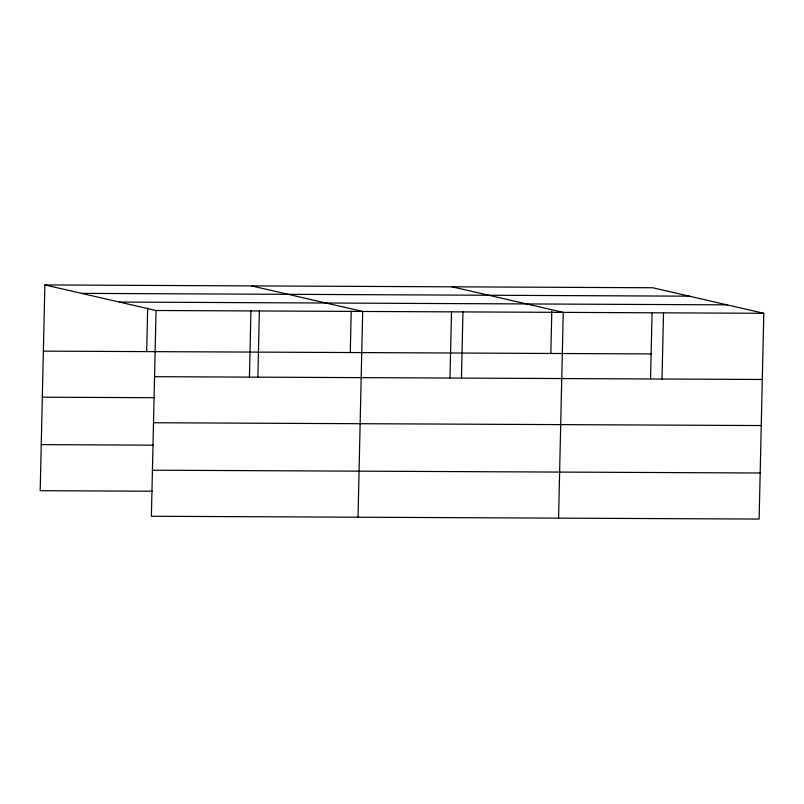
<?xml version="1.0" encoding="UTF-8"?>
<svg xmlns="http://www.w3.org/2000/svg" width="804" height="804" viewBox="0 0 804 804"><rect width="100%" height="100%" fill="white"/><g stroke="black" fill="none" stroke-linecap="round" stroke-linejoin="round"><path stroke-width="1.21" d="M44.873 284.938L156.056 310.495L151.383 516.258L759.127 519.062L763.8 313.299L652.617 287.742L44.873 284.938L40.2 490.701L152.227 491.224M146.68 351.599L147.675 307.892M249.441 376.976L250.938 310.867M257.873 377.156L259.37 310.967M350.283 352.534L351.217 311.329M358.021 517.213L362.684 311.449L251.501 285.892M449.989 377.9L451.496 311.791M461.466 378.091L462.963 311.912M550.841 353.458L551.795 310.997M558.579 518.138L563.242 312.374L452.059 286.817M650.547 378.825L652.054 312.716M662.024 379.016L663.521 312.836M81.556 293.37L689.309 296.173M119.364 302.063L727.107 304.857M156.056 310.495L763.8 313.299M43.366 351.127L651.109 353.921M154.549 376.684L762.303 379.478M42.321 397.186L154.348 397.699M153.504 422.743L761.257 425.547M41.245 444.642L153.273 445.165M152.428 470.199L760.172 473.003"/></g></svg>
